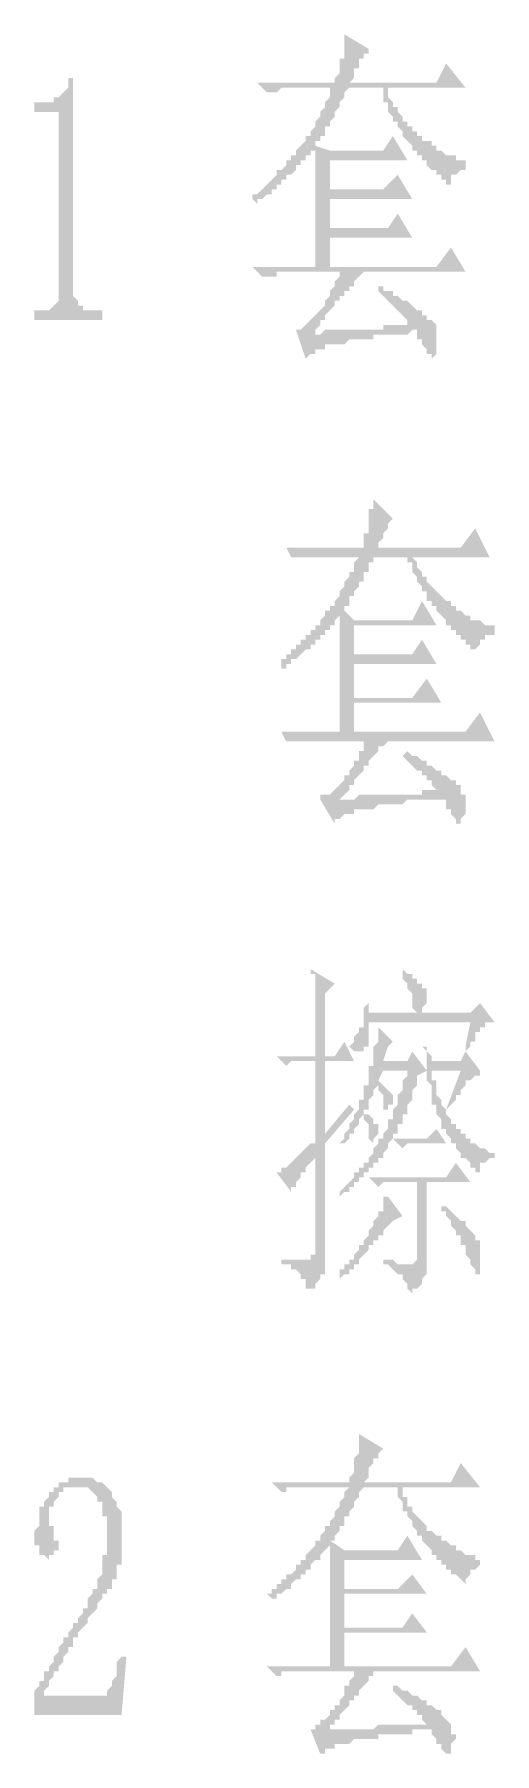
# Model space of a CAD drawing. Header units: millimetres. Extents: x 0 to 275, y 0 to 194.
# Drawn here: x 199.83 to 205.87, y 101.01 to 123.55 of the extents above; entities that cross this region are included whole.
import ezdxf

# ---------------------------------------------------------------- set-up
doc = ezdxf.new("R2010")
doc.units = ezdxf.units.MM

msp = doc.modelspace()

# ---------------------------------------------------------------- hatches: boundary and pattern name
h = msp.add_hatch(color=0)
h.dxf.hatch_style = 2
h.paths.add_polyline_path([(202.7555, 122.914833), (202.8825, 122.787833), (202.946, 122.787833), (203.0095, 122.787833), (203.073, 122.851333), (203.1365, 122.851333), (203.708, 122.851333), (203.708, 122.787833), (203.708, 122.724333), (203.6445, 122.660833), (203.6445, 122.597333), (203.581, 122.533833), (203.581, 122.470333), (203.5175, 122.406833), (203.5175, 122.343333), (203.454, 122.279833), (203.454, 122.216333), (203.3905, 122.216333), (203.3905, 122.152833), (203.327, 122.089333), (203.2635, 122.025833), (203.2635, 121.962333), (203.2, 121.962333), (203.2, 121.898833), (203.1365, 121.898833), (203.1365, 121.835333), (203.073, 121.771833), (203.0095, 121.771833), (203.0095, 121.708333), (202.946, 121.644833), (202.8825, 121.581333), (202.819, 121.517833), (202.7555, 121.454333), (202.692, 121.454333), (202.692, 121.390833), (202.7555, 121.327333), (202.7555, 121.390833), (202.819, 121.390833), (202.8825, 121.454333), (202.946, 121.454333), (202.946, 121.517833), (203.0095, 121.517833), (203.0095, 121.581333), (203.073, 121.581333), (203.073, 121.644833), (203.1365, 121.644833), (203.1365, 121.708333), (203.2, 121.708333), (203.2635, 121.771833), (203.2635, 121.835333), (203.327, 121.835333), (203.327, 121.898833), (203.3905, 121.898833), (203.3905, 121.962333), (203.454, 121.962333), (203.454, 122.025833), (203.5175, 122.025833), (203.5175, 122.089333), (203.5175, 120.501833), (202.692, 120.501833), (202.819, 120.374833), (202.8825, 120.374833), (202.946, 120.374833), (203.0095, 120.374833), (203.0095, 120.438333), (203.073, 120.438333), (203.835, 120.438333), (203.835, 120.374833), (203.7715, 120.311333), (203.7715, 120.247833), (203.708, 120.184333), (203.708, 120.120833), (203.6445, 120.057333), (203.6445, 119.993833), (203.581, 119.930333), (203.5175, 119.866833), (203.454, 119.803333), (203.3905, 119.739833), (203.327, 119.676333), (203.2635, 119.676333), (203.3905, 119.295333), (203.454, 119.358833), (203.5175, 119.358833), (203.5175, 119.422333), (203.581, 119.422333), (203.6445, 119.422333), (203.6445, 119.485833), (203.708, 119.485833), (203.7715, 119.485833), (203.835, 119.485833), (203.8985, 119.485833), (203.962, 119.549333), (204.0255, 119.549333), (204.089, 119.549333), (204.1525, 119.549333), (204.216, 119.549333), (204.2795, 119.549333), (204.2795, 119.612833), (204.343, 119.612833), (204.4065, 119.612833), (204.47, 119.612833), (204.5335, 119.612833), (204.597, 119.612833), (204.6605, 119.612833), (204.724, 119.612833), (204.7875, 119.676333), (204.851, 119.676333), (204.851, 119.612833), (204.851, 119.549333), (204.9145, 119.549333), (204.9145, 119.485833), (204.978, 119.422333), (204.978, 119.358833), (205.0415, 119.358833), (205.0415, 119.295333), (205.105, 119.358833), (205.105, 119.422333), (205.105, 119.485833), (205.105, 119.549333), (205.105, 119.612833), (205.105, 119.676333), (205.105, 119.739833), (205.0415, 119.803333), (204.978, 119.803333), (204.978, 119.866833), (204.9145, 119.866833), (204.9145, 119.930333), (204.851, 119.930333), (204.7875, 119.993833), (204.724, 120.057333), (204.6605, 120.057333), (204.597, 120.120833), (204.5335, 120.120833), (204.5335, 120.184333), (204.47, 120.184333), (204.4065, 120.184333), (204.4065, 120.247833), (204.343, 120.247833), (204.343, 120.184333), (204.4065, 120.120833), (204.47, 120.057333), (204.5335, 119.993833), (204.597, 119.930333), (204.6605, 119.866833), (204.724, 119.803333), (204.724, 119.739833), (204.7875, 119.739833), (204.724, 119.739833), (204.6605, 119.739833), (204.597, 119.739833), (204.5335, 119.739833), (204.47, 119.739833), (204.4065, 119.739833), (204.4065, 119.676333), (204.343, 119.676333), (204.2795, 119.676333), (204.216, 119.676333), (204.1525, 119.676333), (204.089, 119.676333), (204.0255, 119.676333), (203.962, 119.676333), (203.8985, 119.676333), (203.835, 119.676333), (203.7715, 119.676333), (203.708, 119.676333), (203.6445, 119.676333), (203.581, 119.612833), (203.5175, 119.612833), (203.5175, 119.676333), (203.581, 119.739833), (203.581, 119.803333), (203.6445, 119.803333), (203.6445, 119.866833), (203.708, 119.930333), (203.7715, 119.993833), (203.7715, 120.057333), (203.835, 120.057333), (203.835, 120.120833), (203.8985, 120.120833), (203.8985, 120.184333), (203.962, 120.184333), (203.962, 120.247833), (204.0255, 120.247833), (204.0255, 120.311333), (204.089, 120.374833), (204.1525, 120.438333), (205.486, 120.438333), (205.2955, 120.755833), (205.105, 120.501833), (203.708, 120.501833), (203.708, 120.882833), (204.7875, 120.882833), (204.597, 121.200333), (204.47, 121.009833), (203.708, 121.009833), (203.708, 121.390833), (204.7875, 121.390833), (204.597, 121.708333), (204.4065, 121.517833), (203.708, 121.517833), (203.708, 121.898833), (204.724, 121.898833), (204.5335, 122.216333), (204.4065, 122.025833), (203.708, 122.025833), (203.5175, 122.089333), (203.5175, 122.152833), (203.581, 122.152833), (203.581, 122.216333), (203.6445, 122.216333), (203.6445, 122.279833), (203.6445, 122.343333), (203.708, 122.343333), (203.708, 122.406833), (203.7715, 122.470333), (203.7715, 122.533833), (203.835, 122.597333), (203.835, 122.660833), (203.8985, 122.724333), (203.8985, 122.787833), (203.962, 122.851333), (204.4065, 122.851333), (204.4065, 122.787833), (204.4065, 122.724333), (204.4065, 122.660833), (204.47, 122.660833), (204.47, 122.597333), (204.47, 122.533833), (204.5335, 122.470333), (204.5335, 122.406833), (204.597, 122.406833), (204.597, 122.343333), (204.6605, 122.279833), (204.6605, 122.216333), (204.724, 122.152833), (204.7875, 122.089333), (204.7875, 122.025833), (204.851, 122.025833), (204.851, 121.962333), (204.9145, 121.962333), (204.9145, 121.898833), (204.978, 121.898833), (204.978, 121.835333), (205.0415, 121.771833), (205.105, 121.771833), (205.105, 121.708333), (205.1685, 121.708333), (205.1685, 121.644833), (205.232, 121.644833), (205.232, 121.581333), (205.2955, 121.581333), (205.2955, 121.644833), (205.2955, 121.708333), (205.359, 121.708333), (205.4225, 121.771833), (205.486, 121.771833), (205.486, 121.898833), (205.4225, 121.898833), (205.359, 121.898833), (205.359, 121.962333), (205.2955, 121.962333), (205.232, 121.962333), (205.1685, 122.025833), (205.105, 122.025833), (205.105, 122.089333), (205.0415, 122.089333), (205.0415, 122.152833), (204.978, 122.152833), (204.9145, 122.152833), (204.9145, 122.216333), (204.851, 122.216333), (204.851, 122.279833), (204.7875, 122.279833), (204.7875, 122.343333), (204.724, 122.343333), (204.724, 122.406833), (204.6605, 122.406833), (204.6605, 122.470333), (204.597, 122.533833), (204.597, 122.597333), (204.5335, 122.597333), (204.5335, 122.660833), (204.47, 122.724333), (204.47, 122.787833), (204.47, 122.851333), (204.4065, 122.851333), (205.486, 122.851333), (205.232, 123.168833), (205.105, 122.914833), (203.962, 122.914833), (204.0255, 122.978333), (204.0255, 123.041833), (204.0255, 123.105333), (204.089, 123.105333), (204.089, 123.168833), (204.089, 123.232333), (204.1525, 123.232333), (204.1525, 123.295833), (204.216, 123.295833), (204.216, 123.359333), (203.8985, 123.549833), (203.8985, 123.486333), (203.8985, 123.422833), (203.8985, 123.359333), (203.8985, 123.295833), (203.8985, 123.232333), (203.835, 123.232333), (203.835, 123.168833), (203.835, 123.105333), (203.835, 123.041833), (203.7715, 122.978333), (203.7715, 122.914833)])
h = msp.add_hatch(color=0)
h.dxf.hatch_style = 2
h.paths.add_polyline_path([(200.3425, 122.978333), (200.3425, 120.247833), (200.3425, 120.184333), (200.3425, 120.120833), (200.406, 120.057333), (200.406, 119.993833), (200.4695, 119.993833), (200.4695, 119.930333), (200.533, 119.930333), (200.5965, 119.930333), (200.7235, 119.930333), (200.7235, 119.803333), (199.8345, 119.803333), (199.8345, 119.930333), (199.9615, 119.930333), (200.025, 119.930333), (200.0885, 119.993833), (200.152, 120.057333), (200.152, 120.120833), (200.152, 120.184333), (200.152, 120.247833), (200.152, 122.406833), (200.152, 122.470333), (200.152, 122.533833), (200.0885, 122.533833), (200.025, 122.533833), (199.8345, 122.533833), (199.8345, 122.660833), (199.9615, 122.660833), (200.025, 122.660833), (200.0885, 122.660833), (200.0885, 122.724333), (200.152, 122.724333), (200.2155, 122.787833), (200.279, 122.851333), (200.279, 122.914833), (200.279, 122.978333)])
h = msp.add_hatch(color=0)
h.dxf.hatch_style = 2
h.paths.add_polyline_path([(203.1365, 116.818833), (203.2, 116.691833), (203.2635, 116.691833), (203.327, 116.691833), (203.3905, 116.691833), (203.454, 116.691833), (204.089, 116.691833), (204.0255, 116.628333), (204.0255, 116.564833), (204.0255, 116.501333), (203.962, 116.501333), (203.962, 116.437833), (203.8985, 116.374333), (203.8985, 116.310833), (203.835, 116.247333), (203.835, 116.183833), (203.7715, 116.120333), (203.7715, 116.056833), (203.708, 116.056833), (203.708, 115.993333), (203.6445, 115.993333), (203.6445, 115.929833), (203.581, 115.866333), (203.581, 115.802833), (203.5175, 115.802833), (203.5175, 115.739333), (203.454, 115.739333), (203.454, 115.675833), (203.3905, 115.675833), (203.3905, 115.612333), (203.327, 115.612333), (203.327, 115.548833), (203.2635, 115.548833), (203.2635, 115.485333), (203.2, 115.485333), (203.2, 115.421833), (203.1365, 115.421833), (203.1365, 115.358333), (203.073, 115.358333), (203.073, 115.294833), (203.073, 115.231333), (203.1365, 115.231333), (203.1365, 115.294833), (203.2, 115.294833), (203.2, 115.358333), (203.2635, 115.358333), (203.327, 115.421833), (203.3905, 115.485333), (203.454, 115.485333), (203.454, 115.548833), (203.5175, 115.548833), (203.5175, 115.612333), (203.581, 115.612333), (203.581, 115.675833), (203.6445, 115.675833), (203.6445, 115.739333), (203.708, 115.739333), (203.708, 115.802833), (203.7715, 115.802833), (203.7715, 115.866333), (203.835, 115.929833), (203.835, 115.993333), (203.835, 114.405833), (203.073, 114.405833), (203.1365, 114.278833), (203.2, 114.278833), (203.2635, 114.278833), (203.327, 114.278833), (203.3905, 114.278833), (204.1525, 114.278833), (204.1525, 114.215333), (204.1525, 114.151833), (204.089, 114.151833), (204.089, 114.088333), (204.089, 114.024833), (204.0255, 114.024833), (204.0255, 113.961333), (203.962, 113.897833), (203.962, 113.834333), (203.8985, 113.834333), (203.8985, 113.770833), (203.835, 113.707333), (203.7715, 113.643833), (203.708, 113.580333), (203.6445, 113.580333), (203.581, 113.580333), (203.581, 113.516833), (203.7715, 113.199333), (203.7715, 113.262833), (203.835, 113.262833), (203.8985, 113.326333), (203.962, 113.326333), (204.0255, 113.326333), (204.0255, 113.389833), (204.089, 113.389833), (204.1525, 113.389833), (204.216, 113.389833), (204.2795, 113.389833), (204.343, 113.453333), (204.4065, 113.453333), (204.47, 113.453333), (204.5335, 113.453333), (204.597, 113.453333), (204.6605, 113.453333), (204.724, 113.516833), (204.7875, 113.516833), (204.851, 113.516833), (204.9145, 113.516833), (204.978, 113.516833), (205.0415, 113.516833), (205.105, 113.516833), (205.1685, 113.516833), (205.232, 113.516833), (205.232, 113.453333), (205.232, 113.389833), (205.2955, 113.389833), (205.2955, 113.326333), (205.359, 113.262833), (205.359, 113.199333), (205.4225, 113.199333), (205.4225, 113.262833), (205.486, 113.326333), (205.486, 113.389833), (205.486, 113.453333), (205.486, 113.516833), (205.486, 113.580333), (205.4225, 113.580333), (205.4225, 113.643833), (205.4225, 113.707333), (205.359, 113.707333), (205.359, 113.770833), (205.2955, 113.770833), (205.232, 113.834333), (205.1685, 113.834333), (205.1685, 113.897833), (205.105, 113.897833), (205.0415, 113.961333), (204.978, 113.961333), (204.978, 114.024833), (204.9145, 114.024833), (204.851, 114.088333), (204.7875, 114.088333), (204.724, 114.151833), (204.6605, 114.088333), (204.724, 114.024833), (204.7875, 113.961333), (204.851, 113.897833), (204.9145, 113.897833), (204.9145, 113.834333), (204.978, 113.834333), (204.978, 113.770833), (205.0415, 113.770833), (205.0415, 113.707333), (205.105, 113.643833), (205.0415, 113.643833), (204.978, 113.643833), (204.9145, 113.643833), (204.9145, 113.580333), (204.851, 113.580333), (204.7875, 113.580333), (204.724, 113.580333), (204.6605, 113.580333), (204.597, 113.580333), (204.5335, 113.580333), (204.47, 113.580333), (204.4065, 113.580333), (204.343, 113.580333), (204.2795, 113.580333), (204.216, 113.580333), (204.1525, 113.580333), (204.089, 113.580333), (204.0255, 113.516833), (203.962, 113.516833), (203.8985, 113.516833), (203.835, 113.516833), (203.8985, 113.580333), (203.962, 113.643833), (203.962, 113.707333), (204.0255, 113.707333), (204.0255, 113.770833), (204.089, 113.834333), (204.1525, 113.897833), (204.1525, 113.961333), (204.216, 113.961333), (204.216, 114.024833), (204.2795, 114.088333), (204.343, 114.151833), (204.343, 114.215333), (204.4065, 114.215333), (204.47, 114.278833), (205.867, 114.278833), (205.6765, 114.659833), (205.486, 114.405833), (204.0255, 114.405833), (204.0255, 114.786833), (205.1685, 114.786833), (204.978, 115.104333), (204.7875, 114.850333), (204.0255, 114.850333), (204.0255, 115.294833), (205.105, 115.294833), (204.9145, 115.612333), (204.7875, 115.421833), (204.0255, 115.421833), (204.0255, 115.802833), (205.105, 115.802833), (204.9145, 116.120333), (204.7875, 115.866333), (204.0255, 115.866333), (203.8985, 115.993333), (203.8985, 116.056833), (203.962, 116.056833), (203.962, 116.120333), (203.962, 116.183833), (204.0255, 116.183833), (204.0255, 116.247333), (204.089, 116.310833), (204.089, 116.374333), (204.1525, 116.374333), (204.1525, 116.437833), (204.1525, 116.501333), (204.216, 116.501333), (204.216, 116.564833), (204.216, 116.628333), (204.2795, 116.628333), (204.2795, 116.691833), (204.724, 116.691833), (204.724, 116.628333), (204.7875, 116.628333), (204.7875, 116.564833), (204.7875, 116.501333), (204.851, 116.437833), (204.851, 116.374333), (204.9145, 116.310833), (204.9145, 116.247333), (204.978, 116.247333), (204.978, 116.183833), (204.978, 116.120333), (205.0415, 116.120333), (205.0415, 116.056833), (205.105, 116.056833), (205.105, 115.993333), (205.1685, 115.929833), (205.232, 115.866333), (205.232, 115.802833), (205.2955, 115.802833), (205.2955, 115.739333), (205.359, 115.739333), (205.359, 115.675833), (205.4225, 115.675833), (205.4225, 115.612333), (205.486, 115.612333), (205.486, 115.548833), (205.5495, 115.548833), (205.5495, 115.485333), (205.613, 115.485333), (205.6765, 115.548833), (205.6765, 115.612333), (205.74, 115.612333), (205.74, 115.675833), (205.8035, 115.675833), (205.867, 115.675833), (205.867, 115.802833), (205.8035, 115.802833), (205.74, 115.802833), (205.6765, 115.866333), (205.613, 115.866333), (205.5495, 115.866333), (205.5495, 115.929833), (205.486, 115.929833), (205.4225, 115.993333), (205.359, 115.993333), (205.359, 116.056833), (205.2955, 116.056833), (205.2955, 116.120333), (205.232, 116.120333), (205.1685, 116.183833), (205.105, 116.247333), (205.0415, 116.310833), (204.978, 116.374333), (204.978, 116.437833), (204.9145, 116.437833), (204.9145, 116.501333), (204.851, 116.564833), (204.851, 116.628333), (204.7875, 116.691833), (205.8035, 116.691833), (205.613, 117.072833), (205.4225, 116.818833), (204.343, 116.818833), (204.343, 116.882333), (204.4065, 116.945833), (204.4065, 117.009333), (204.47, 117.072833), (204.47, 117.136333), (204.5335, 117.199833), (204.2795, 117.453833), (204.2795, 117.390333), (204.2795, 117.326833), (204.216, 117.326833), (204.216, 117.263333), (204.216, 117.199833), (204.216, 117.136333), (204.216, 117.072833), (204.216, 117.009333), (204.1525, 117.009333), (204.1525, 116.945833), (204.1525, 116.882333), (204.1525, 116.818833)])
h = msp.add_hatch(color=0)
h.paths.add_polyline_path([(205.486, 110.278333), (205.486, 110.214833), (205.5495, 110.278333), (205.5495, 110.341833), (205.613, 110.341833), (205.613, 110.405333), (205.613, 110.468833), (205.6765, 110.468833), (205.6765, 110.532333), (205.74, 110.532333), (205.74, 110.595833), (205.8035, 110.595833), (205.867, 110.595833), (205.6765, 110.849833), (205.5495, 110.722833), (204.9145, 110.722833), (204.9145, 110.786333), (204.978, 110.849833), (204.978, 110.913333), (204.978, 110.976833), (204.978, 111.040333), (204.9145, 111.040333), (204.9145, 111.103833), (204.851, 111.103833), (204.851, 111.167333), (204.7875, 111.167333), (204.7875, 111.230833), (204.724, 111.230833), (204.6605, 111.294333), (204.6605, 111.230833), (204.6605, 111.167333), (204.724, 111.103833), (204.724, 111.040333), (204.7875, 110.976833), (204.7875, 110.913333), (204.7875, 110.849833), (204.7875, 110.786333), (204.851, 110.722833), (204.216, 110.722833), (204.216, 110.913333), (204.216, 110.849833), (204.1525, 110.786333), (204.1525, 110.722833), (204.1525, 110.659333), (204.1525, 110.595833), (204.1525, 110.532333), (204.089, 110.532333), (204.089, 110.468833), (204.0255, 110.405333), (204.0255, 110.341833), (203.962, 110.278333), (204.0255, 110.214833), (204.089, 110.214833), (204.1525, 110.214833), (204.1525, 110.278333), (204.216, 110.278333), (204.216, 110.341833), (204.216, 110.405333), (204.216, 110.468833), (204.216, 110.532333), (204.216, 110.595833), (205.5495, 110.595833)])
h.paths.add_polyline_path([(204.343, 109.770333), (204.343, 109.706833), (204.4065, 109.643333), (204.4065, 109.579833), (204.4065, 109.516333), (204.4065, 109.452833), (204.47, 109.452833), (204.47, 109.516333), (204.5335, 109.516333), (204.5335, 109.579833), (204.5335, 109.643333), (204.47, 109.706833), (204.4065, 109.770333), (204.343, 109.833833), (204.4065, 109.960833), (204.724, 109.960833), (204.724, 109.897333), (204.6605, 109.833833), (204.6605, 109.770333), (204.6605, 109.706833), (204.597, 109.643333), (204.597, 109.579833), (204.597, 109.516333), (204.5335, 109.452833), (204.5335, 109.389333), (204.5335, 109.325833), (204.47, 109.325833), (204.47, 109.262333), (204.47, 109.198833), (204.4065, 109.135333), (204.4065, 109.071833), (204.343, 109.071833), (204.343, 109.008333), (204.2795, 108.944833), (204.2795, 108.881333), (204.216, 108.817833), (204.216, 108.754333), (204.1525, 108.754333), (204.1525, 108.690833), (204.089, 108.690833), (204.089, 108.627333), (204.0255, 108.627333), (204.0255, 108.563833), (203.962, 108.500333), (203.8985, 108.436833), (203.835, 108.373333), (203.835, 108.309833), (203.8985, 108.373333), (203.962, 108.373333), (203.962, 108.436833), (204.0255, 108.436833), (204.0255, 108.500333), (204.089, 108.500333), (204.089, 108.563833), (204.1525, 108.563833), (204.1525, 108.627333), (204.216, 108.627333), (204.216, 108.690833), (204.2795, 108.690833), (204.2795, 108.754333), (204.343, 108.754333), (204.343, 108.817833), (204.4065, 108.817833), (204.4065, 108.881333), (204.47, 108.944833), (204.47, 109.008333), (204.5335, 109.071833), (204.6605, 108.944833), (204.724, 109.008333), (205.232, 109.008333), (205.105, 109.198833), (204.978, 109.071833), (204.5335, 109.071833), (204.5335, 109.135333), (204.597, 109.135333), (204.597, 109.198833), (204.597, 109.262333), (204.6605, 109.262333), (204.6605, 109.325833), (204.6605, 109.389333), (204.724, 109.389333), (204.724, 109.452833), (204.724, 109.516333), (204.7875, 109.579833), (204.7875, 109.643333), (204.7875, 109.706833), (204.851, 109.770333), (204.851, 109.833833), (204.851, 109.897333), (204.978, 109.960833), (204.7875, 110.214833), (204.724, 110.087833), (204.4065, 110.087833), (204.47, 110.278333), (204.5335, 110.341833), (204.343, 110.532333), (204.343, 110.468833), (204.343, 110.405333), (204.343, 110.341833), (204.2795, 110.278333), (204.2795, 110.214833), (204.2795, 110.151333), (204.2795, 110.087833), (204.2795, 110.024333), (204.216, 110.024333), (204.216, 109.960833), (204.216, 109.897333), (204.216, 109.833833), (204.216, 109.770333), (204.1525, 109.770333), (204.1525, 109.706833), (204.1525, 109.643333), (204.1525, 109.579833), (204.089, 109.579833), (204.089, 109.516333), (204.089, 109.452833), (204.0255, 109.389333), (204.0255, 109.325833), (203.962, 109.262333), (203.962, 109.198833), (203.8985, 109.135333), (203.8985, 109.071833), (203.835, 109.008333), (203.8985, 109.008333), (203.962, 109.071833), (203.962, 109.135333), (204.0255, 109.135333), (204.0255, 109.198833), (204.089, 109.262333), (204.089, 109.325833), (204.1525, 109.389333), (204.1525, 109.325833), (204.216, 109.262333), (204.216, 109.198833), (204.216, 109.135333), (204.216, 109.071833), (204.2795, 109.008333), (204.2795, 109.071833), (204.343, 109.135333), (204.343, 109.198833), (204.343, 109.262333), (204.2795, 109.262333), (204.2795, 109.325833), (204.216, 109.389333), (204.1525, 109.389333), (204.1525, 109.452833), (204.216, 109.452833), (204.216, 109.516333), (204.216, 109.579833), (204.2795, 109.643333), (204.2795, 109.706833)])
h.paths.add_polyline_path([(204.216, 108.563833), (204.343, 108.436833), (204.4065, 108.500333), (204.851, 108.500333), (204.851, 107.547833), (204.851, 107.484333), (204.7875, 107.420833), (204.724, 107.420833), (204.6605, 107.420833), (204.597, 107.420833), (204.5335, 107.484333), (204.47, 107.484333), (204.4065, 107.484333), (204.4065, 107.420833), (204.47, 107.420833), (204.5335, 107.357333), (204.597, 107.293833), (204.6605, 107.293833), (204.6605, 107.230333), (204.724, 107.166833), (204.724, 107.103333), (204.7875, 107.039833), (204.7875, 107.103333), (204.851, 107.103333), (204.9145, 107.166833), (204.9145, 107.230333), (204.978, 107.293833), (204.978, 107.357333), (204.978, 107.420833), (204.978, 107.484333), (204.978, 108.500333), (205.5495, 108.500333), (205.359, 108.754333), (205.232, 108.563833)])
h.paths.add_polyline_path([(204.47, 108.309833), (204.4065, 108.309833), (204.4065, 108.246333), (204.4065, 108.182833), (204.4065, 108.119333), (204.343, 108.119333), (204.343, 108.055833), (204.2795, 107.992333), (204.2795, 107.928833), (204.216, 107.865333), (204.216, 107.801833), (204.1525, 107.738333), (204.1525, 107.674833), (204.089, 107.674833), (204.089, 107.611333), (204.0255, 107.547833), (204.0255, 107.484333), (203.962, 107.484333), (203.962, 107.420833), (203.8985, 107.420833), (203.8985, 107.357333), (203.835, 107.357333), (203.835, 107.293833), (203.835, 107.230333), (203.8985, 107.293833), (203.962, 107.293833), (203.962, 107.357333), (204.0255, 107.357333), (204.0255, 107.420833), (204.089, 107.420833), (204.089, 107.484333), (204.1525, 107.547833), (204.216, 107.611333), (204.216, 107.674833), (204.2795, 107.674833), (204.2795, 107.738333), (204.343, 107.738333), (204.343, 107.801833), (204.4065, 107.801833), (204.4065, 107.865333), (204.47, 107.928833), (204.5335, 107.992333), (204.6605, 108.055833)])
h.paths.add_polyline_path([(205.1685, 108.246333), (205.1685, 108.182833), (205.1685, 108.119333), (205.232, 108.119333), (205.232, 108.055833), (205.2955, 107.992333), (205.2955, 107.928833), (205.359, 107.865333), (205.359, 107.801833), (205.4225, 107.801833), (205.4225, 107.738333), (205.4225, 107.674833), (205.486, 107.674833), (205.486, 107.611333), (205.486, 107.547833), (205.5495, 107.484333), (205.5495, 107.420833), (205.613, 107.357333), (205.613, 107.293833), (205.6765, 107.293833), (205.6765, 107.357333), (205.6765, 107.420833), (205.6765, 107.484333), (205.6765, 107.547833), (205.6765, 107.611333), (205.6765, 107.674833), (205.6765, 107.738333), (205.613, 107.738333), (205.613, 107.801833), (205.5495, 107.865333), (205.486, 107.928833), (205.486, 107.992333), (205.4225, 107.992333), (205.359, 108.055833), (205.2955, 108.119333), (205.232, 108.182833), (205.1685, 108.182833)])
h.paths.add_polyline_path([(204.978, 110.278333), (204.9145, 110.278333), (204.978, 110.214833), (204.978, 110.151333), (204.978, 110.087833), (204.978, 110.024333), (204.978, 109.960833), (204.978, 109.897333), (204.978, 109.833833), (205.0415, 109.770333), (205.0415, 109.706833), (205.0415, 109.643333), (205.0415, 109.579833), (205.0415, 109.516333), (205.105, 109.516333), (205.105, 109.452833), (205.105, 109.389333), (205.1685, 109.325833), (205.1685, 109.262333), (205.1685, 109.198833), (205.232, 109.198833), (205.232, 109.135333), (205.2955, 109.071833), (205.2955, 109.008333), (205.359, 109.008333), (205.359, 108.944833), (205.4225, 108.881333), (205.4225, 108.817833), (205.486, 108.817833), (205.5495, 108.754333), (205.5495, 108.690833), (205.613, 108.690833), (205.613, 108.627333), (205.6765, 108.627333), (205.6765, 108.690833), (205.6765, 108.754333), (205.74, 108.754333), (205.8035, 108.817833), (205.867, 108.817833), (205.867, 108.881333), (205.8035, 108.881333), (205.74, 108.944833), (205.6765, 108.944833), (205.613, 109.008333), (205.5495, 109.008333), (205.5495, 109.071833), (205.486, 109.071833), (205.486, 109.135333), (205.4225, 109.135333), (205.4225, 109.198833), (205.359, 109.198833), (205.359, 109.262333), (205.2955, 109.262333), (205.2955, 109.325833), (205.232, 109.389333), (205.232, 109.452833), (205.2955, 109.516333), (205.359, 109.579833), (205.359, 109.643333), (205.4225, 109.643333), (205.4225, 109.706833), (205.486, 109.770333), (205.486, 109.833833), (205.5495, 109.833833), (205.613, 109.897333), (205.6765, 109.897333), (205.6765, 109.960833), (205.486, 110.214833), (205.4225, 110.087833), (205.0415, 110.087833), (205.0415, 110.151333), (204.978, 110.214833)])
h.paths.add_polyline_path([(205.232, 109.452833), (205.1685, 109.516333), (205.1685, 109.579833), (205.105, 109.643333), (205.105, 109.706833), (205.105, 109.770333), (205.105, 109.833833), (205.0415, 109.833833), (205.0415, 109.897333), (205.0415, 109.960833), (205.4225, 109.960833)])
h.paths.add_polyline_path([(203.5175, 108.817833), (203.5175, 107.611333), (203.5175, 107.547833), (203.454, 107.547833), (203.454, 107.484333), (203.3905, 107.484333), (203.327, 107.484333), (203.2635, 107.484333), (203.2, 107.484333), (203.1365, 107.484333), (203.073, 107.484333), (203.073, 107.547833), (203.073, 107.420833), (203.1365, 107.420833), (203.2, 107.420833), (203.2, 107.357333), (203.2635, 107.357333), (203.327, 107.293833), (203.327, 107.230333), (203.3905, 107.230333), (203.3905, 107.166833), (203.3905, 107.103333), (203.454, 107.103333), (203.5175, 107.103333), (203.5175, 107.166833), (203.581, 107.230333), (203.581, 107.293833), (203.6445, 107.293833), (203.6445, 107.357333), (203.6445, 107.420833), (203.6445, 107.484333), (203.6445, 107.547833), (203.6445, 109.008333), (204.0255, 109.452833), (203.962, 109.516333), (203.6445, 109.135333), (203.6445, 110.087833), (204.0255, 110.087833), (203.8985, 110.341833), (203.7715, 110.151333), (203.6445, 110.151333), (203.6445, 110.976833), (203.7715, 111.103833), (203.454, 111.294333), (203.454, 111.230833), (203.5175, 111.230833), (203.5175, 111.167333), (203.5175, 111.103833), (203.5175, 111.040333), (203.5175, 110.976833), (203.5175, 110.913333), (203.5175, 110.849833), (203.5175, 110.786333), (203.5175, 110.722833), (203.5175, 110.659333), (203.5175, 110.595833), (203.5175, 110.532333), (203.5175, 110.468833), (203.5175, 110.405333), (203.5175, 110.341833), (203.5175, 110.278333), (203.5175, 110.214833), (203.5175, 110.151333), (203.0095, 110.151333), (203.1365, 110.024333), (203.2, 110.087833), (203.5175, 110.087833), (203.5175, 109.008333), (203.454, 109.008333), (203.3905, 108.944833), (203.327, 108.881333), (203.2635, 108.817833), (203.2, 108.754333), (203.1365, 108.690833), (203.073, 108.690833), (203.073, 108.627333), (203.0095, 108.627333), (203.2, 108.373333), (203.2, 108.436833), (203.2635, 108.436833), (203.2635, 108.500333), (203.327, 108.563833), (203.327, 108.627333), (203.3905, 108.627333), (203.3905, 108.690833), (203.454, 108.754333)])
h = msp.add_hatch(color=0)
h.dxf.hatch_style = 2
h.paths.add_polyline_path([(202.946, 104.563333), (203.073, 104.436333), (203.1365, 104.436333), (203.1365, 104.499833), (203.2, 104.499833), (203.2635, 104.499833), (203.327, 104.499833), (203.962, 104.499833), (203.8985, 104.436333), (203.8985, 104.372833), (203.835, 104.309333), (203.835, 104.245833), (203.7715, 104.182333), (203.7715, 104.118833), (203.708, 104.055333), (203.708, 103.991833), (203.6445, 103.991833), (203.6445, 103.928333), (203.581, 103.864833), (203.581, 103.801333), (203.5175, 103.801333), (203.5175, 103.737833), (203.454, 103.674333), (203.3905, 103.610833), (203.3905, 103.547333), (203.327, 103.547333), (203.327, 103.483833), (203.2635, 103.483833), (203.2635, 103.420333), (203.2, 103.356833), (203.1365, 103.356833), (203.1365, 103.293333), (203.073, 103.293333), (203.073, 103.229833), (203.0095, 103.229833), (203.0095, 103.166333), (202.946, 103.166333), (202.946, 103.102833), (202.8825, 103.102833), (202.946, 103.039333), (203.0095, 103.039333), (203.0095, 103.102833), (203.073, 103.102833), (203.1365, 103.166333), (203.2, 103.166333), (203.2, 103.229833), (203.2635, 103.293333), (203.327, 103.293333), (203.327, 103.356833), (203.3905, 103.356833), (203.3905, 103.420333), (203.454, 103.420333), (203.454, 103.483833), (203.5175, 103.547333), (203.581, 103.547333), (203.581, 103.610833), (203.6445, 103.674333), (203.708, 103.737833), (203.708, 102.150333), (202.8825, 102.150333), (203.0095, 102.023333), (203.073, 102.023333), (203.073, 102.086833), (203.1365, 102.086833), (203.2, 102.086833), (203.2635, 102.086833), (204.0255, 102.086833), (204.0255, 102.023333), (203.962, 101.959833), (203.962, 101.896333), (203.8985, 101.896333), (203.8985, 101.832833), (203.8985, 101.769333), (203.835, 101.705833), (203.835, 101.642333), (203.7715, 101.642333), (203.7715, 101.578833), (203.708, 101.578833), (203.708, 101.515333), (203.6445, 101.451833), (203.581, 101.451833), (203.581, 101.388333), (203.5175, 101.388333), (203.5175, 101.324833), (203.454, 101.324833), (203.581, 101.007333), (203.6445, 101.007333), (203.6445, 101.070833), (203.708, 101.070833), (203.7715, 101.070833), (203.7715, 101.134333), (203.835, 101.134333), (203.8985, 101.134333), (203.962, 101.134333), (204.0255, 101.197833), (204.089, 101.197833), (204.1525, 101.197833), (204.216, 101.197833), (204.2795, 101.197833), (204.343, 101.197833), (204.343, 101.261333), (204.4065, 101.261333), (204.47, 101.261333), (204.5335, 101.261333), (204.597, 101.261333), (204.6605, 101.261333), (204.724, 101.261333), (204.7875, 101.261333), (204.7875, 101.324833), (204.851, 101.324833), (204.9145, 101.324833), (204.978, 101.324833), (205.0415, 101.324833), (205.0415, 101.261333), (205.105, 101.197833), (205.105, 101.134333), (205.1685, 101.134333), (205.1685, 101.070833), (205.232, 101.007333), (205.2955, 101.007333), (205.2955, 101.070833), (205.2955, 101.134333), (205.359, 101.197833), (205.359, 101.261333), (205.2955, 101.261333), (205.2955, 101.324833), (205.2955, 101.388333), (205.232, 101.451833), (205.1685, 101.515333), (205.1685, 101.578833), (205.105, 101.578833), (205.0415, 101.642333), (204.978, 101.642333), (204.978, 101.705833), (204.9145, 101.705833), (204.851, 101.769333), (204.7875, 101.769333), (204.724, 101.832833), (204.6605, 101.832833), (204.597, 101.896333), (204.5335, 101.896333), (204.5335, 101.832833), (204.597, 101.769333), (204.6605, 101.705833), (204.724, 101.642333), (204.7875, 101.642333), (204.7875, 101.578833), (204.851, 101.578833), (204.851, 101.515333), (204.9145, 101.515333), (204.9145, 101.451833), (204.978, 101.388333), (204.9145, 101.388333), (204.851, 101.388333), (204.7875, 101.388333), (204.724, 101.388333), (204.6605, 101.388333), (204.597, 101.388333), (204.5335, 101.388333), (204.47, 101.388333), (204.4065, 101.388333), (204.343, 101.388333), (204.2795, 101.324833), (204.216, 101.324833), (204.1525, 101.324833), (204.089, 101.324833), (204.0255, 101.324833), (203.962, 101.324833), (203.8985, 101.324833), (203.835, 101.324833), (203.7715, 101.324833), (203.708, 101.324833), (203.708, 101.388333), (203.7715, 101.388333), (203.7715, 101.451833), (203.835, 101.451833), (203.835, 101.515333), (203.8985, 101.578833), (203.962, 101.642333), (203.962, 101.705833), (204.0255, 101.705833), (204.0255, 101.769333), (204.089, 101.769333), (204.089, 101.832833), (204.1525, 101.896333), (204.216, 101.959833), (204.216, 102.023333), (204.2795, 102.023333), (204.2795, 102.086833), (204.343, 102.086833), (205.6765, 102.086833), (205.486, 102.404333), (205.2955, 102.150333), (203.8985, 102.150333), (203.8985, 102.594833), (204.978, 102.594833), (204.7875, 102.848833), (204.6605, 102.658333), (203.8985, 102.658333), (203.8985, 103.102833), (204.978, 103.102833), (204.7875, 103.356833), (204.597, 103.166333), (203.8985, 103.166333), (203.8985, 103.547333), (204.9145, 103.547333), (204.724, 103.864833), (204.597, 103.674333), (203.8985, 103.674333), (203.708, 103.801333), (203.7715, 103.801333), (203.7715, 103.864833), (203.835, 103.928333), (203.835, 103.991833), (203.8985, 103.991833), (203.8985, 104.055333), (203.8985, 104.118833), (203.962, 104.118833), (203.962, 104.182333), (204.0255, 104.245833), (204.0255, 104.309333), (204.089, 104.372833), (204.089, 104.436333), (204.1525, 104.499833), (204.597, 104.499833), (204.597, 104.436333), (204.597, 104.372833), (204.6605, 104.309333), (204.6605, 104.245833), (204.6605, 104.182333), (204.724, 104.182333), (204.724, 104.118833), (204.7875, 104.055333), (204.7875, 103.991833), (204.851, 103.928333), (204.851, 103.864833), (204.9145, 103.864833), (204.9145, 103.801333), (204.978, 103.737833), (205.0415, 103.674333), (205.0415, 103.610833), (205.105, 103.610833), (205.105, 103.547333), (205.1685, 103.547333), (205.1685, 103.483833), (205.232, 103.483833), (205.232, 103.420333), (205.2955, 103.420333), (205.2955, 103.356833), (205.359, 103.356833), (205.4225, 103.293333), (205.486, 103.229833), (205.486, 103.293333), (205.5495, 103.356833), (205.5495, 103.420333), (205.613, 103.420333), (205.6765, 103.483833), (205.6765, 103.547333), (205.613, 103.547333), (205.613, 103.610833), (205.5495, 103.610833), (205.486, 103.610833), (205.4225, 103.674333), (205.359, 103.674333), (205.359, 103.737833), (205.2955, 103.737833), (205.232, 103.801333), (205.1685, 103.801333), (205.1685, 103.864833), (205.105, 103.864833), (205.0415, 103.928333), (204.978, 103.928333), (204.978, 103.991833), (204.9145, 104.055333), (204.851, 104.118833), (204.7875, 104.182333), (204.7875, 104.245833), (204.724, 104.245833), (204.724, 104.309333), (204.724, 104.372833), (204.6605, 104.372833), (204.6605, 104.436333), (204.6605, 104.499833), (205.6765, 104.499833), (205.4225, 104.817333), (205.2955, 104.563333), (204.1525, 104.563333), (204.216, 104.626833), (204.216, 104.690333), (204.216, 104.753833), (204.2795, 104.817333), (204.2795, 104.880833), (204.343, 104.880833), (204.343, 104.944333), (204.4065, 105.007833), (204.089, 105.198333), (204.089, 105.134833), (204.089, 105.071333), (204.089, 105.007833), (204.089, 104.944333), (204.0255, 104.880833), (204.0255, 104.817333), (204.0255, 104.753833), (204.0255, 104.690333), (203.962, 104.626833), (203.962, 104.563333)])
h = msp.add_hatch(color=0)
h.dxf.hatch_style = 2
h.paths.add_polyline_path([(200.787, 103.864833), (200.787, 103.928333), (200.787, 103.991833), (200.787, 104.055333), (200.787, 104.118833), (200.7235, 104.118833), (200.7235, 104.182333), (200.7235, 104.245833), (200.7235, 104.309333), (200.66, 104.309333), (200.66, 104.372833), (200.5965, 104.436333), (200.533, 104.499833), (200.4695, 104.499833), (200.406, 104.499833), (200.3425, 104.499833), (200.279, 104.499833), (200.2155, 104.499833), (200.2155, 104.436333), (200.152, 104.436333), (200.152, 104.372833), (200.0885, 104.309333), (200.0885, 104.245833), (200.025, 104.245833), (200.025, 104.182333), (200.025, 104.118833), (200.025, 104.055333), (200.025, 103.991833), (200.0885, 103.991833), (200.0885, 103.928333), (200.0885, 103.864833), (200.0885, 103.801333), (200.152, 103.801333), (200.152, 103.737833), (200.152, 103.674333), (200.0885, 103.674333), (200.0885, 103.610833), (200.025, 103.610833), (200.025, 103.547333), (199.9615, 103.610833), (199.898, 103.610833), (199.898, 103.674333), (199.898, 103.737833), (199.8345, 103.737833), (199.8345, 103.801333), (199.8345, 103.864833), (199.8345, 103.928333), (199.898, 103.991833), (199.898, 104.055333), (199.898, 104.118833), (199.898, 104.182333), (199.898, 104.245833), (199.9615, 104.245833), (199.9615, 104.309333), (200.025, 104.372833), (200.025, 104.436333), (200.0885, 104.436333), (200.0885, 104.499833), (200.152, 104.499833), (200.152, 104.563333), (200.2155, 104.563333), (200.279, 104.563333), (200.279, 104.626833), (200.3425, 104.626833), (200.406, 104.626833), (200.4695, 104.626833), (200.533, 104.626833), (200.5965, 104.626833), (200.66, 104.563333), (200.7235, 104.563333), (200.787, 104.499833), (200.8505, 104.436333), (200.8505, 104.372833), (200.914, 104.309333), (200.914, 104.245833), (200.9775, 104.182333), (200.9775, 104.118833), (200.9775, 104.055333), (200.9775, 103.991833), (200.9775, 103.928333), (200.9775, 103.864833), (200.9775, 103.801333), (200.9775, 103.737833), (200.9775, 103.674333), (200.9775, 103.610833), (200.9775, 103.547333), (200.9775, 103.483833), (200.914, 103.483833), (200.914, 103.420333), (200.914, 103.356833), (200.914, 103.293333), (200.8505, 103.293333), (200.8505, 103.229833), (200.8505, 103.166333), (200.787, 103.166333), (200.787, 103.102833), (200.7235, 103.102833), (200.7235, 103.039333), (200.66, 102.975833), (200.66, 102.912333), (200.5965, 102.848833), (200.533, 102.785333), (200.533, 102.721833), (200.4695, 102.658333), (200.406, 102.594833), (200.406, 102.531333), (200.3425, 102.531333), (200.3425, 102.467833), (200.3425, 102.404333), (200.279, 102.404333), (200.279, 102.340833), (200.2155, 102.277333), (200.2155, 102.213833), (200.152, 102.150333), (200.152, 102.086833), (200.0885, 102.086833), (200.0885, 102.023333), (200.025, 101.959833), (200.025, 101.896333), (199.9615, 101.832833), (199.9615, 101.769333), (200.66, 101.769333), (200.7235, 101.769333), (200.787, 101.769333), (200.787, 101.832833), (200.8505, 101.896333), (200.8505, 101.959833), (200.914, 102.023333), (200.914, 102.086833), (200.914, 102.150333), (200.914, 102.213833), (200.9775, 102.277333), (201.041, 102.277333), (200.9775, 101.515333), (199.8345, 101.515333), (199.8345, 101.769333), (199.8345, 101.832833), (199.898, 101.896333), (199.898, 101.959833), (199.9615, 101.959833), (199.9615, 102.023333), (199.9615, 102.086833), (200.025, 102.086833), (200.025, 102.150333), (200.0885, 102.213833), (200.0885, 102.277333), (200.152, 102.340833), (200.152, 102.404333), (200.2155, 102.467833), (200.2155, 102.531333), (200.279, 102.531333), (200.279, 102.594833), (200.3425, 102.658333), (200.3425, 102.721833), (200.406, 102.721833), (200.406, 102.785333), (200.4695, 102.848833), (200.4695, 102.912333), (200.533, 102.912333), (200.533, 102.975833), (200.533, 103.039333), (200.5965, 103.102833), (200.5965, 103.166333), (200.66, 103.166333), (200.66, 103.229833), (200.66, 103.293333), (200.7235, 103.356833), (200.7235, 103.420333), (200.7235, 103.483833), (200.7235, 103.547333), (200.7235, 103.610833), (200.787, 103.610833), (200.787, 103.674333), (200.787, 103.737833), (200.787, 103.801333)])

doc.saveas('drawing.dxf')
